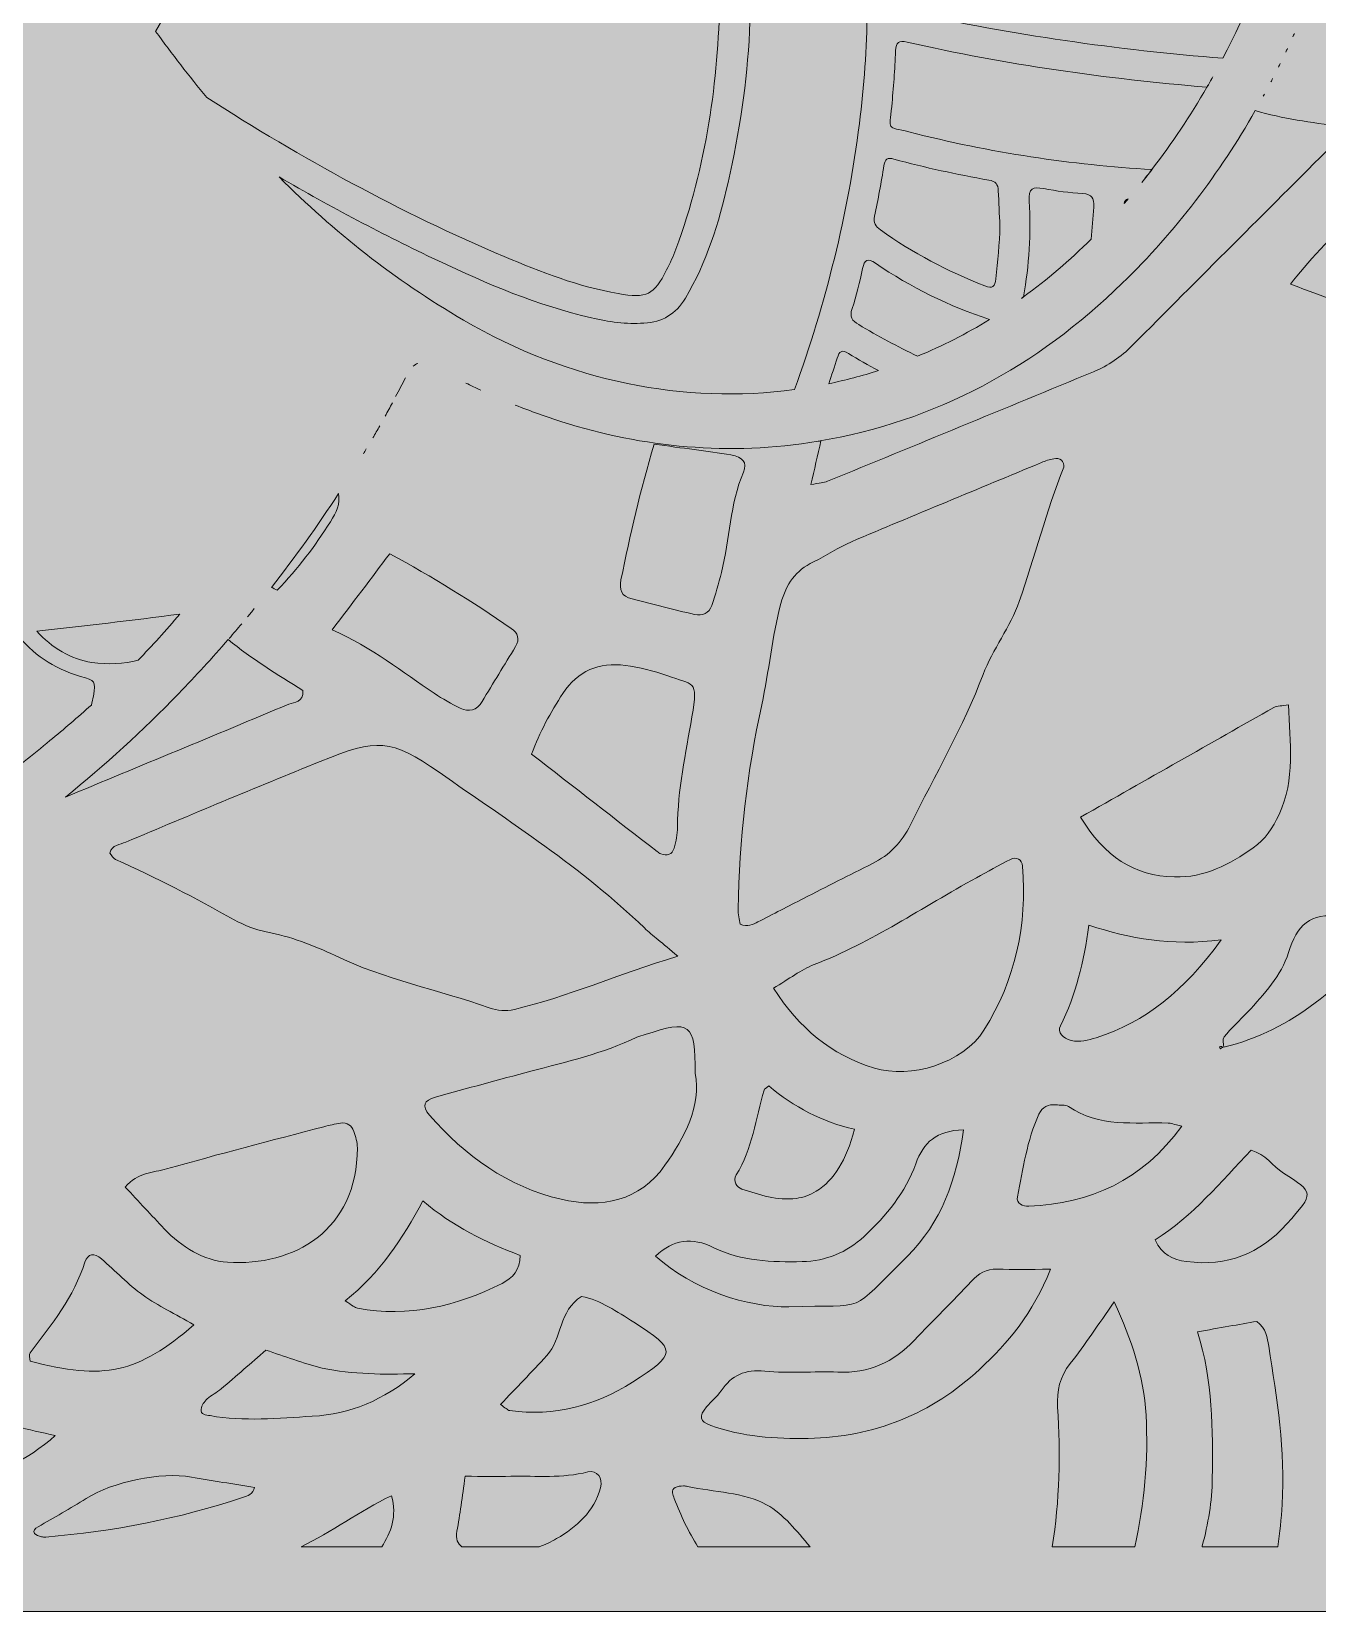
# Model space of a CAD drawing. Extents: x 31 to 2970, y -2969 to -30.
# Drawn here: x 1743 to 2240, y -2969 to -2358 of the extents above; entities that cross this region are included whole.
import ezdxf

# ---------------------------------------------------------------- set-up
doc = ezdxf.new("R2010")
doc.units = 0
doc.header["$MEASUREMENT"] = 0
doc.layers.add('Layer 1', color=7, linetype='Continuous')

# ---------------------------------------------------------------- blocks, each defined once
blk = doc.blocks.new('block 2')
at = {"layer": 'Layer 1', "lineweight": 0}
blk.add_lwpolyline([(1345.63, -2969.08), (1549.53, -2969.08), (1552.94, -2969.08), (1655.88, -2969.08), (1668.07, -2969.08), (1698.17, -2969.08), (1745.16, -2969.08), (1772.87, -2969.08), (1811.64, -2969.08), (1837.9, -2969.08), (1842.16, -2969.08), (1956.12, -2969.08), (1986.47, -2969.08), (2020.31, -2969.08), (2071.92, -2969.08), (2131.91, -2969.08), (2162.52, -2969.08), (2188.51, -2969.08), (2219.83, -2969.08), (2245.37, -2969.08)], dxfattribs=at)
for points, knots in [([(2081.8, -2350.23), (2078.38, -2349.46), (2077.34, -2348.16), (2077.34, -2344.73), (2077.34, -2332.5), (2076.88, -2320.27), (2075.15, -2308.15), (2074.49, -2303.42), (2076.61, -2303.96), (2079.69, -2304.35), (2099.88, -2307), (2120.15, -2309.12), (2140.57, -2309.19), (2150.69, -2309.23), (2160.8, -2309.08), (2170.73, -2306.96), (2182.96, -2304.42), (2187.03, -2300.12), (2188.46, -2287.73), (2190.26, -2271.92), (2189, -2256.15), (2187.69, -2240.39), (2187.34, -2236.23), (2188.42, -2235.46), (2192.26, -2235.62), (2203.34, -2236.04), (2214.42, -2236.27), (2225.5, -2236.31), (2228.69, -2236.31), (2230, -2237.04), (2230.38, -2240.46), (2231.92, -2253.77), (2232.57, -2267.12), (2232.53, -2280.5), (2232.53, -2285.23), (2232.38, -2289.96), (2232.19, -2294.69), (2232.19, -2294.69), (2232.23, -2294.69), (2232.23, -2294.69), (2230.46, -2300.81), (2228.57, -2306.92), (2226.54, -2313.04), (2220.15, -2332.23), (2212.5, -2350.69), (2203.27, -2368.23), (2162.42, -2364.89), (2121.84, -2359.31), (2081.8, -2350.23)], [0, 0, 0, 0, 1, 1, 1, 2, 2, 2, 3, 3, 3, 4, 4, 4, 5, 5, 5, 6, 6, 6, 7, 7, 7, 8, 8, 8, 9, 9, 9, 10, 10, 10, 11, 11, 11, 12, 12, 12, 13, 13, 13, 14, 14, 14, 15, 15, 15, 16, 16, 16, 16]), ([(1790.49, -2357.81), (1798.14, -2344.81), (1805.15, -2331.46), (1809.76, -2316.96), (1810.8, -2313.69), (1812.49, -2314.69), (1814.57, -2315.54), (1832.99, -2323), (1851.72, -2329.58), (1870.95, -2334.81), (1881.84, -2337.73), (1892.92, -2339.58), (1904.07, -2341.08), (1908.15, -2341.62), (1911.11, -2340.04), (1912.57, -2335.62), (1919.42, -2315.04), (1925.95, -2294.42), (1931.72, -2273.54), (1932.42, -2271.04), (1933.15, -2270.27), (1935.68, -2271.23), (1956.92, -2279.15), (1978.65, -2285.31), (2000.76, -2290.19), (2003.49, -2290.77), (2003.84, -2292.46), (2004.3, -2294.65), (2007.49, -2310.35), (2008.61, -2326.27), (2008.72, -2345.23), (2008.07, -2376.39), (2003.72, -2409.89), (1991.72, -2442.04), (1990.69, -2444.81), (1989.45, -2447.5), (1988.15, -2450.08), (1983.19, -2459.85), (1980.53, -2461.23), (1969.38, -2459.27), (1954.03, -2456.58), (1939.57, -2450.96), (1925.3, -2444.93), (1885.07, -2427.89), (1846.99, -2406.96), (1810.34, -2383.43), (1803.45, -2375.16), (1796.88, -2366.58), (1790.49, -2357.81)], [0, 0, 0, 0, 1, 1, 1, 2, 2, 2, 3, 3, 3, 4, 4, 4, 5, 5, 5, 6, 6, 6, 7, 7, 7, 8, 8, 8, 9, 9, 9, 10, 10, 10, 11, 11, 11, 12, 12, 12, 13, 13, 13, 14, 14, 14, 15, 15, 15, 16, 16, 16, 16]), ([(1909.61, -2469.54), (1882.86, -2453.96), (1859.34, -2435.21), (1838.24, -2414.13), (1858.24, -2425.74), (1878.65, -2436.58), (1899.61, -2446.5), (1918.76, -2455.54), (1938.26, -2463.85), (1959.03, -2468.66), (1965.72, -2470.23), (1972.49, -2471.12), (1979.38, -2470.7), (1986.45, -2470.31), (1991.72, -2467.2), (1995.38, -2461.08), (2003.72, -2447.19), (2008.3, -2431.89), (2011.88, -2416.31), (2020.8, -2377.5), (2023.49, -2338.31), (2016.88, -2298.85), (2016.11, -2294.12), (2017.46, -2293.77), (2021.53, -2294.54), (2033.84, -2296.96), (2046.19, -2299.19), (2058.57, -2301.23), (2061.69, -2301.73), (2062.84, -2302.96), (2063.26, -2306.12), (2066.92, -2335.27), (2066.3, -2364.39), (2062.69, -2393.46), (2058.26, -2428.73), (2049.72, -2463), (2037.61, -2496.39), (1995.03, -2502.12), (1950.53, -2493.39), (1909.61, -2469.54)], [0, 0, 0, 0, 1, 1, 1, 2, 2, 2, 3, 3, 3, 4, 4, 4, 5, 5, 5, 6, 6, 6, 7, 7, 7, 8, 8, 8, 9, 9, 9, 10, 10, 10, 11, 11, 11, 12, 12, 12, 13, 13, 13, 13]), ([(2230.94, -2358.61), (2230.75, -2359.05), (2230.54, -2359.49), (2230.34, -2359.93), (2230.54, -2359.49), (2230.75, -2359.05), (2230.94, -2358.61)], [0, 0, 0, 0, 1, 1, 1, 2, 2, 2, 2]), ([(2175.88, -2411.27), (2174.61, -2412.93), (2173.3, -2414.58), (2171.92, -2416.23), (2173.26, -2414.62), (2174.57, -2412.93), (2175.8, -2411.27), (2145.03, -2409.5), (2113.23, -2404.73), (2081.88, -2396.73), (2073.15, -2394.5), (2074.26, -2396.43), (2075.19, -2386.85), (2075.88, -2379.69), (2076.42, -2372.54), (2076.69, -2365.39), (2076.84, -2361.96), (2077.96, -2361.27), (2081.19, -2362), (2119.38, -2370.69), (2158.11, -2376.12), (2197.07, -2379.42), (2197.88, -2378.12), (2198.61, -2376.77), (2199.38, -2375.42), (2198.65, -2376.77), (2197.92, -2378.12), (2197.15, -2379.42), (2197.11, -2379.42), (2197.11, -2379.42), (2197.07, -2379.42), (2190.73, -2390.46), (2183.65, -2401.12), (2175.8, -2411.27), (2175.84, -2411.27), (2175.84, -2411.27), (2175.88, -2411.27)], [0, 0, 0, 0, 1, 1, 1, 2, 2, 2, 3, 3, 3, 4, 4, 4, 5, 5, 5, 6, 6, 6, 7, 7, 7, 8, 8, 8, 9, 9, 9, 10, 10, 10, 11, 11, 11, 12, 12, 12, 12]), ([(2228.27, -2364.43), (2228.05, -2364.91), (2227.82, -2365.39), (2227.59, -2365.87), (2227.82, -2365.39), (2228.05, -2364.91), (2228.27, -2364.43)], [0, 0, 0, 0, 1, 1, 1, 2, 2, 2, 2]), ([(2225.47, -2370.24), (2225.24, -2370.71), (2225.01, -2371.18), (2224.78, -2371.65), (2225.01, -2371.18), (2225.24, -2370.71), (2225.47, -2370.24)], [0, 0, 0, 0, 1, 1, 1, 2, 2, 2, 2]), ([(2222.53, -2376.08), (2222.32, -2376.5), (2222.1, -2376.92), (2221.88, -2377.34), (2222.1, -2376.92), (2222.32, -2376.5), (2222.53, -2376.08)], [0, 0, 0, 0, 1, 1, 1, 2, 2, 2, 2]), ([(2219.38, -2382.05), (2219.22, -2382.34), (2219.06, -2382.64), (2218.9, -2382.94), (2219.06, -2382.64), (2219.22, -2382.34), (2219.38, -2382.05)], [0, 0, 0, 0, 1, 1, 1, 2, 2, 2, 2]), ([(2050.41, -2531.88), (2048.97, -2532.47), (2047.3, -2532.52), (2043.91, -2533.16), (2045.25, -2527.43), (2046.61, -2521.79), (2047.79, -2516.21), (2047.44, -2516.27), (2047.11, -2516.33), (2046.76, -2516.39), (2012.18, -2522.12), (1979.21, -2518.82), (1947.56, -2508.82), (1941.53, -2506.92), (1935.55, -2504.77), (1929.62, -2502.39), (1935.55, -2504.77), (1941.53, -2506.92), (1947.56, -2508.82), (1979.21, -2518.82), (2012.18, -2522.12), (2046.76, -2516.39), (2092.49, -2508.77), (2131.34, -2487.39), (2164.38, -2455.27), (2185.18, -2435.03), (2202.05, -2412.6), (2215.82, -2388.47), (2226.4, -2391.56), (2237.51, -2393.15), (2248.68, -2394.5), (2250.04, -2397.95), (2247.69, -2399.81), (2245.79, -2401.71), (2219.95, -2427.59), (2194.02, -2453.4), (2168.24, -2479.36), (2163.84, -2483.79), (2158.91, -2487.15), (2153.23, -2489.5), (2118.97, -2503.66), (2084.7, -2517.79), (2050.41, -2531.88)], [0, 0, 0, 0, 1, 1, 1, 2, 2, 2, 3, 3, 3, 4, 4, 4, 5, 5, 5, 6, 6, 6, 7, 7, 7, 8, 8, 8, 9, 9, 9, 10, 10, 10, 11, 11, 11, 12, 12, 12, 13, 13, 13, 14, 14, 14, 14]), ([(2344.94, -2496.08), (2319.28, -2487.31), (2293.55, -2478.73), (2267.92, -2469.85), (2255.41, -2465.52), (2243.07, -2460.68), (2229.47, -2455.63), (2241.62, -2439.67), (2269.2, -2413.05), (2281.5, -2404.76), (2284.86, -2402.5), (2287.9, -2401.48), (2292.23, -2401.95), (2302.73, -2403.09), (2313.04, -2404.84), (2323.3, -2407.3), (2337.29, -2410.67), (2351.38, -2413.6), (2365.42, -2416.72), (2367.58, -2417.2), (2369.78, -2417.57), (2371.88, -2418.24), (2380.84, -2421.1), (2389.81, -2423.99), (2398.72, -2427.01), (2414.54, -2432.37), (2414.56, -2432.44), (2404.46, -2442.72), (2397.85, -2449.45), (2391.13, -2456.08), (2384.45, -2462.75), (2374.24, -2472.95), (2364, -2483.13), (2353.81, -2493.35), (2351.31, -2495.85), (2348.68, -2497.36), (2344.94, -2496.08)], [0, 0, 0, 0, 1, 1, 1, 2, 2, 2, 3, 3, 3, 4, 4, 4, 5, 5, 5, 6, 6, 6, 7, 7, 7, 8, 8, 8, 9, 9, 9, 10, 10, 10, 11, 11, 11, 12, 12, 12, 12]), ([(2111.15, -2456.31), (2096.88, -2450.58), (2083.34, -2443.58), (2070.84, -2434.62), (2068.92, -2433.23), (2068.03, -2431.89), (2068.57, -2429.35), (2069.96, -2422.85), (2071.11, -2416.27), (2072.19, -2409.69), (2072.57, -2407.12), (2073.57, -2406.54), (2076.07, -2407.23), (2088.15, -2410.58), (2100.38, -2413.16), (2112.73, -2415.35), (2115.38, -2415.81), (2116.34, -2417.04), (2116.42, -2419.46), (2116.61, -2424), (2116.84, -2428.54), (2117.03, -2433.12), (2116.96, -2439.96), (2116.15, -2446.77), (2115.49, -2453.54), (2115.19, -2456.5), (2114.23, -2457.54), (2111.15, -2456.31)], [0, 0, 0, 0, 1, 1, 1, 2, 2, 2, 3, 3, 3, 4, 4, 4, 5, 5, 5, 6, 6, 6, 7, 7, 7, 8, 8, 8, 9, 9, 9, 9]), ([(2128.34, -2423.54), (2127.99, -2418.46), (2129.8, -2417.89), (2134, -2418.66), (2138.96, -2419.58), (2144, -2420.27), (2149.03, -2420.58), (2152.69, -2420.81), (2153.57, -2422.27), (2153.34, -2425.81), (2153.07, -2429.93), (2152.73, -2434.04), (2152.34, -2438.16), (2144.03, -2446.46), (2135.3, -2453.93), (2126.19, -2460.5), (2126.19, -2460.5), (2126.19, -2460.54), (2126.19, -2460.54), (2125.92, -2460.73), (2125.65, -2460.96), (2125.34, -2461.12), (2125.61, -2460.93), (2125.88, -2460.73), (2126.19, -2460.5), (2128.26, -2448.27), (2129.23, -2435.96), (2128.34, -2423.54)], [0, 0, 0, 0, 1, 1, 1, 2, 2, 2, 3, 3, 3, 4, 4, 4, 5, 5, 5, 6, 6, 6, 7, 7, 7, 8, 8, 8, 9, 9, 9, 9]), ([(2166.61, -2422.66), (2166.11, -2423.23), (2165.61, -2423.89), (2165.07, -2424.46), (2165.3, -2423.46), (2165.8, -2422.85), (2166.61, -2422.66)], [0, 0, 0, 0, 1, 1, 1, 2, 2, 2, 2]), ([(2062.42, -2471.27), (2059.8, -2469.73), (2058.8, -2468.31), (2059.88, -2465.08), (2061.61, -2460.04), (2062.8, -2454.77), (2063.96, -2449.5), (2064.73, -2446.08), (2065.69, -2445.31), (2068.96, -2447.54), (2082.61, -2456.89), (2097.38, -2464.04), (2113.07, -2469.31), (2104.03, -2474.81), (2094.73, -2479.58), (2085.19, -2483.5), (2077.46, -2479.77), (2069.88, -2475.66), (2062.42, -2471.27)], [0, 0, 0, 0, 1, 1, 1, 2, 2, 2, 3, 3, 3, 4, 4, 4, 5, 5, 5, 6, 6, 6, 6]), ([(2054.11, -2484.2), (2054.96, -2481.62), (2055.8, -2480.81), (2058.46, -2482.43), (2062.26, -2484.77), (2066.15, -2486.96), (2070.07, -2489.04), (2063.73, -2491.08), (2057.3, -2492.77), (2050.84, -2494.12), (2051.96, -2490.85), (2053.07, -2487.54), (2054.11, -2484.2)], [0, 0, 0, 0, 1, 1, 1, 2, 2, 2, 3, 3, 3, 4, 4, 4, 4]), ([(1890.09, -2487.38), (1890.64, -2486.87), (1891.23, -2486.5), (1891.89, -2486.29), (1891.23, -2486.5), (1890.64, -2486.87), (1890.09, -2487.38)], [0, 0, 0, 0, 1, 1, 1, 2, 2, 2, 2]), ([(1883.33, -2499.13), (1884.61, -2496.7), (1885.88, -2494.27), (1887.13, -2491.81), (1885.88, -2494.27), (1884.61, -2496.7), (1883.33, -2499.13)], [0, 0, 0, 0, 1, 1, 1, 2, 2, 2, 2]), ([(1910.46, -2493.87), (1912.42, -2494.83), (1914.38, -2495.77), (1916.34, -2496.67), (1914.38, -2495.77), (1912.42, -2494.83), (1910.46, -2493.87)], [0, 0, 0, 0, 1, 1, 1, 2, 2, 2, 2]), ([(1879.27, -2506.65), (1880.21, -2504.94), (1881.15, -2503.22), (1882.07, -2501.5), (1881.15, -2503.22), (1880.22, -2504.94), (1879.27, -2506.65)], [0, 0, 0, 0, 1, 1, 1, 2, 2, 2, 2]), ([(1874.51, -2515.08), (1875.41, -2513.53), (1876.29, -2511.98), (1877.17, -2510.43), (1876.29, -2511.98), (1875.41, -2513.54), (1874.51, -2515.08)], [0, 0, 0, 0, 1, 1, 1, 2, 2, 2, 2]), ([(1974.75, -2577.38), (1970.65, -2576.37), (1969.69, -2573.84), (1970.49, -2569.97), (1974.07, -2552.64), (1977.89, -2535.39), (1983.33, -2517.53), (1994.34, -2519.05), (2003.69, -2520.21), (2012.98, -2521.69), (2017.7, -2522.44), (2019.41, -2524.64), (2017.86, -2528.3), (2012.57, -2540.75), (2012.56, -2554.3), (2009.33, -2567.16), (2008.25, -2571.45), (2007.05, -2575.73), (2005.62, -2579.91), (2004.58, -2582.97), (2001.9, -2584.08), (1998.97, -2583.41), (1990.86, -2581.54), (1982.83, -2579.35), (1974.75, -2577.38)], [0, 0, 0, 0, 1, 1, 1, 2, 2, 2, 3, 3, 3, 4, 4, 4, 5, 5, 5, 6, 6, 6, 7, 7, 7, 8, 8, 8, 8]), ([(1870.88, -2521.24), (1871.25, -2520.62), (1871.63, -2520), (1871.99, -2519.38), (1871.62, -2520), (1871.25, -2520.62), (1870.88, -2521.24)], [0, 0, 0, 0, 1, 1, 1, 2, 2, 2, 2]), ([(2023.45, -2702.36), (2021.49, -2703.38), (2019.52, -2704.43), (2016.52, -2703.19), (2016.29, -2701.49), (2015.72, -2699.41), (2015.76, -2697.34), (2016.29, -2670.7), (2019.22, -2644.34), (2024.93, -2618.31), (2027.77, -2605.34), (2028.89, -2592.09), (2032.35, -2579.19), (2034.4, -2571.55), (2037.99, -2566.38), (2044.97, -2563.06), (2049.95, -2560.69), (2054.53, -2557.43), (2059.59, -2555.29), (2084.04, -2544.93), (2108.59, -2534.81), (2133.11, -2524.63), (2134.64, -2524), (2136.23, -2523.44), (2137.85, -2523.15), (2138.82, -2522.98), (2140.16, -2523.08), (2140.84, -2523.64), (2141.5, -2524.19), (2142.05, -2525.71), (2141.76, -2526.44), (2134.99, -2543.44), (2130.5, -2561.18), (2124.53, -2578.41), (2121.12, -2588.25), (2114.21, -2596.84), (2110.55, -2606.62), (2102.94, -2626.93), (2091.94, -2645.48), (2082.44, -2664.8), (2079.06, -2671.67), (2074.38, -2676.44), (2067.74, -2679.75), (2058.83, -2684.19), (2049.97, -2688.72), (2041.1, -2693.25), (2035.2, -2696.26), (2029.33, -2699.33), (2023.45, -2702.36)], [0, 0, 0, 0, 1, 1, 1, 2, 2, 2, 3, 3, 3, 4, 4, 4, 5, 5, 5, 6, 6, 6, 7, 7, 7, 8, 8, 8, 9, 9, 9, 10, 10, 10, 11, 11, 11, 12, 12, 12, 13, 13, 13, 14, 14, 14, 15, 15, 15, 16, 16, 16, 16]), ([(1858.11, -2547.56), (1852.15, -2556.87), (1845.66, -2565.69), (1837.5, -2574.01), (1836.75, -2573.64), (1836.03, -2573.25), (1835.33, -2572.86), (1835.3, -2572.89), (1835.27, -2572.93), (1835.25, -2572.96), (1844.47, -2561.24), (1853.15, -2549.13), (1861.28, -2536.64), (1861.27, -2536.64), (1861.27, -2536.65), (1861.27, -2536.65), (1861.92, -2540.42), (1860.44, -2543.92), (1858.11, -2547.56)], [0, 0, 0, 0, 1, 1, 1, 2, 2, 2, 3, 3, 3, 4, 4, 4, 5, 5, 5, 6, 6, 6, 6]), ([(1881.07, -2559.88), (1897.56, -2568.87), (1913.07, -2578.39), (1928.04, -2588.79), (1930.65, -2590.6), (1931.46, -2592.94), (1929.7, -2595.82), (1925.39, -2602.9), (1921.03, -2609.95), (1916.79, -2617.07), (1914.7, -2620.59), (1911.71, -2621.22), (1908.35, -2619.64), (1904.86, -2618), (1901.52, -2616.01), (1898.28, -2613.9), (1885.83, -2605.78), (1874.43, -2596.04), (1858.75, -2589.38), (1866.87, -2578.66), (1873.84, -2569.44), (1881.07, -2559.88)], [0, 0, 0, 0, 1, 1, 1, 2, 2, 2, 3, 3, 3, 4, 4, 4, 5, 5, 5, 6, 6, 6, 7, 7, 7, 7]), ([(1799.84, -2583.24), (1794.49, -2589.62), (1789.14, -2595.5), (1783.72, -2601.08), (1778.22, -2602.54), (1772.22, -2602.89), (1765.8, -2601.97), (1757.88, -2600.81), (1750.26, -2596.16), (1744.49, -2589.85), (1762.91, -2587.81), (1781.38, -2585.7), (1799.84, -2583.24)], [0, 0, 0, 0, 1, 1, 1, 2, 2, 2, 3, 3, 3, 4, 4, 4, 4]), ([(1828.67, -2581.14), (1827.8, -2582.2), (1826.94, -2583.26), (1826.06, -2584.31), (1826.94, -2583.26), (1827.8, -2582.2), (1828.67, -2581.14)], [0, 0, 0, 0, 1, 1, 1, 2, 2, 2, 2]), ([(1643.26, -2659.2), (1642.76, -2655.7), (1643.37, -2654.01), (1647.33, -2653.01), (1664.6, -2648.66), (1675.64, -2637.62), (1680.72, -2620.5), (1681.11, -2619.16), (1680.87, -2617.54), (1682.18, -2616.24), (1683.8, -2618.12), (1683.57, -2620.5), (1684.26, -2622.54), (1689.84, -2638.39), (1700.49, -2648.89), (1716.95, -2652.97), (1718.57, -2653.39), (1719.68, -2653.93), (1720.34, -2654.77), (1723.37, -2652.58), (1726.41, -2650.35), (1729.45, -2648.08), (1723.53, -2648.35), (1717.37, -2647.24), (1711.49, -2644.51), (1698.07, -2638.24), (1690.45, -2627.39), (1688.76, -2612.54), (1688.41, -2609.77), (1689.18, -2608.35), (1692.3, -2607.7), (1701.14, -2605.85), (1708.76, -2601.47), (1715.07, -2594.89), (1715.76, -2594.16), (1716.41, -2593.43), (1717.03, -2592.7), (1713.72, -2593), (1710.45, -2593.27), (1707.14, -2593.58), (1717.03, -2592.7), (1726.87, -2591.7), (1736.76, -2590.66), (1742.61, -2598.66), (1750.84, -2604.24), (1761.49, -2607.35), (1767.14, -2609), (1767.38, -2609.08), (1766.41, -2614.97), (1766.22, -2616.16), (1765.95, -2617.27), (1765.64, -2618.43), (1760.38, -2623.2), (1755.03, -2627.74), (1749.64, -2632.2), (1743.03, -2637.7), (1736.26, -2642.93), (1729.45, -2648.08), (1726.45, -2650.35), (1723.41, -2652.62), (1720.37, -2654.81), (1720.37, -2654.81), (1720.34, -2654.77), (1720.34, -2654.77), (1702.53, -2667.58), (1684.18, -2679.27), (1665.26, -2689.81), (1653.72, -2684.24), (1645.33, -2672.77), (1643.26, -2659.2)], [0, 0, 0, 0, 1, 1, 1, 2, 2, 2, 3, 3, 3, 4, 4, 4, 5, 5, 5, 6, 6, 6, 7, 7, 7, 8, 8, 8, 9, 9, 9, 10, 10, 10, 11, 11, 11, 12, 12, 12, 13, 13, 13, 14, 14, 14, 15, 15, 15, 16, 16, 16, 17, 17, 17, 18, 18, 18, 19, 19, 19, 20, 20, 20, 21, 21, 21, 22, 22, 22, 23, 23, 23, 23]), ([(1823.82, -2586.98), (1822.21, -2588.9), (1820.58, -2590.8), (1818.93, -2592.7), (1820.58, -2590.8), (1822.21, -2588.9), (1823.82, -2586.98)], [0, 0, 0, 0, 1, 1, 1, 2, 2, 2, 2]), ([(1799.41, -2614), (1806.01, -2607.17), (1812.41, -2600.2), (1818.6, -2593.09), (1827.57, -2600.58), (1837.6, -2606.66), (1847.47, -2612.81), (1847.83, -2617.5), (1844.07, -2617.21), (1842.03, -2618.07), (1813.25, -2630.15), (1784.43, -2642.1), (1755.59, -2654.05), (1755.59, -2654.05), (1755.59, -2654.05), (1755.59, -2654.05), (1770.89, -2641.67), (1785.53, -2628.38), (1799.41, -2614)], [0, 0, 0, 0, 1, 1, 1, 2, 2, 2, 3, 3, 3, 4, 4, 4, 5, 5, 5, 6, 6, 6, 6]), ([(1992.35, -2665.66), (1992.34, -2668.37), (1991.79, -2671.16), (1991.05, -2673.78), (1990.34, -2676.28), (1988.29, -2676.89), (1985.88, -2676.04), (1985.38, -2675.86), (1984.92, -2675.49), (1984.49, -2675.15), (1968.41, -2662.67), (1952.33, -2650.19), (1935.89, -2637.42), (1939.04, -2628.95), (1943.23, -2621.27), (1948.04, -2613.93), (1953.74, -2605.22), (1962.04, -2601.69), (1972.19, -2603.13), (1977.61, -2603.9), (1983.08, -2605.12), (1988.21, -2607.01), (1998.6, -2610.84), (2000.46, -2608.15), (1997.93, -2623.03), (1995.54, -2637.13), (1992.39, -2651.21), (1992.35, -2665.66)], [0, 0, 0, 0, 1, 1, 1, 2, 2, 2, 3, 3, 3, 4, 4, 4, 5, 5, 5, 6, 6, 6, 7, 7, 7, 8, 8, 8, 9, 9, 9, 9]), ([(2184.55, -2684.96), (2168.88, -2684.52), (2157.46, -2677.08), (2148.26, -2661.81), (2174.01, -2647.18), (2198.49, -2633.23), (2223.02, -2619.39), (2224.32, -2618.66), (2226.11, -2618.82), (2228.72, -2618.39), (2229.11, -2633.04), (2231.42, -2647.06), (2225, -2660.8), (2222.55, -2666.04), (2219.71, -2670.35), (2215.04, -2673.63), (2205.85, -2680.08), (2196.21, -2685.29), (2184.55, -2684.96)], [0, 0, 0, 0, 1, 1, 1, 2, 2, 2, 3, 3, 3, 4, 4, 4, 5, 5, 5, 6, 6, 6, 6]), ([(1778.97, -2671.48), (1803.97, -2660.95), (1828.99, -2650.44), (1854.14, -2640.28), (1876.3, -2631.33), (1881.39, -2631.34), (1900.15, -2644.47), (1927.36, -2663.52), (1955.46, -2681.46), (1979.56, -2704.66), (1982.72, -2707.7), (1986.27, -2710.34), (1992.51, -2715.58), (1968.92, -2722.8), (1949.71, -2731.3), (1929.26, -2736.21), (1925.91, -2737.01), (1922.78, -2736.67), (1919.51, -2735.53), (1899.71, -2728.63), (1878.98, -2724.56), (1859.89, -2715.37), (1851.47, -2711.31), (1842.61, -2707.98), (1833.25, -2706.19), (1828.98, -2705.37), (1824.71, -2703.63), (1820.89, -2701.5), (1805.9, -2693.14), (1790.72, -2685.18), (1775.03, -2678.2), (1774.13, -2677.8), (1773.58, -2676.6), (1772.8, -2675.69), (1773.58, -2672.5), (1776.76, -2672.41), (1778.97, -2671.48)], [0, 0, 0, 0, 1, 1, 1, 2, 2, 2, 3, 3, 3, 4, 4, 4, 5, 5, 5, 6, 6, 6, 7, 7, 7, 8, 8, 8, 9, 9, 9, 10, 10, 10, 11, 11, 11, 12, 12, 12, 12]), ([(2068.5, -2758.89), (2051.5, -2753.67), (2039.65, -2743.55), (2029.42, -2728.02), (2035.65, -2724.34), (2040.12, -2720.82), (2045.18, -2718.86), (2067.51, -2710.23), (2087.13, -2696.63), (2107.95, -2685.25), (2112.31, -2682.86), (2116.61, -2680.36), (2121.08, -2678.19), (2123.48, -2677.03), (2125.57, -2678.16), (2125.78, -2680.8), (2127.6, -2703.5), (2123.13, -2724.72), (2110.89, -2744.17), (2102.72, -2757.15), (2082.36, -2763.14), (2068.5, -2758.89)], [0, 0, 0, 0, 1, 1, 1, 2, 2, 2, 3, 3, 3, 4, 4, 4, 5, 5, 5, 6, 6, 6, 7, 7, 7, 7]), ([(2203.74, -2746.86), (2206.52, -2743.46), (2209.82, -2740.47), (2212.83, -2737.24), (2219.26, -2730.34), (2225.86, -2723.11), (2228.66, -2714.2), (2231.97, -2703.68), (2236.99, -2698.57), (2248.57, -2700.27), (2254.97, -2701.2), (2261.65, -2699.86), (2267.57, -2698.09), (2270.9, -2701.74), (2268.21, -2703.73), (2266.69, -2705.68), (2250.11, -2726.93), (2230.54, -2744.04), (2203.62, -2750.85), (2203.55, -2749.47), (2203.06, -2747.69), (2203.74, -2746.86)], [0, 0, 0, 0, 1, 1, 1, 2, 2, 2, 3, 3, 3, 4, 4, 4, 5, 5, 5, 6, 6, 6, 7, 7, 7, 7]), ([(2154.31, -2747.12), (2151.16, -2748.12), (2148.05, -2749.05), (2144.57, -2748.16), (2141.3, -2747.32), (2139.19, -2745.16), (2140.49, -2742.54), (2146.42, -2730.58), (2149.46, -2717.78), (2151.5, -2703.62), (2167.44, -2708.85), (2182.97, -2711.67), (2202.58, -2709.33), (2188.16, -2729.18), (2173.44, -2741.05), (2154.31, -2747.12)], [0, 0, 0, 0, 1, 1, 1, 2, 2, 2, 3, 3, 3, 4, 4, 4, 5, 5, 5, 5]), ([(1896.38, -2777.06), (1893.38, -2773.63), (1894.18, -2771.36), (1898.69, -2770.12), (1910.97, -2766.72), (1923.28, -2763.41), (1935.59, -2760.11), (1949.49, -2756.39), (1963.58, -2753.29), (1976.65, -2746.95), (1977.64, -2746.47), (1978.77, -2746.31), (1979.82, -2745.95), (1997.28, -2740.09), (1999.15, -2741.37), (1999.24, -2760.9), (2001.7, -2773.69), (1994.98, -2785.67), (1987.47, -2796.51), (1977.9, -2810.32), (1962.86, -2813.28), (1947.34, -2809.65), (1926.78, -2804.82), (1910.18, -2792.88), (1896.38, -2777.06)], [0, 0, 0, 0, 1, 1, 1, 2, 2, 2, 3, 3, 3, 4, 4, 4, 5, 5, 5, 6, 6, 6, 7, 7, 7, 8, 8, 8, 8]), ([(2203.33, -2750.92), (2202.65, -2751.03), (2202.42, -2751.26), (2202.37, -2751.47), (2202.31, -2751.35), (2202.22, -2751.21), (2202.08, -2751.01), (2201.76, -2750.54), (2202.57, -2750.24), (2203.33, -2750.92)], [0, 0, 0, 0, 1, 1, 1, 2, 2, 2, 3, 3, 3, 3]), ([(2015.04, -2800.23), (2021.27, -2790.12), (2022.74, -2778.49), (2025.81, -2767.37), (2025.93, -2766.94), (2026.62, -2766.66), (2027.63, -2765.8), (2037.33, -2773.78), (2048.37, -2779.83), (2060.79, -2782.58), (2057.52, -2794.7), (2052.96, -2802.18), (2046, -2806.55), (2043.74, -2807.97), (2040.97, -2808.95), (2038.32, -2809.3), (2030.98, -2810.25), (2024.04, -2807.88), (2017.21, -2805.69), (2015.4, -2805.11), (2013.54, -2802.66), (2015.04, -2800.23)], [0, 0, 0, 0, 1, 1, 1, 2, 2, 2, 3, 3, 3, 4, 4, 4, 5, 5, 5, 6, 6, 6, 7, 7, 7, 7]), ([(2123.79, -2808.68), (2126.04, -2797.91), (2127.46, -2786.9), (2132.14, -2776.75), (2133.52, -2773.76), (2135.69, -2772.8), (2138.72, -2773.12), (2140.37, -2773.29), (2142.39, -2772.95), (2143.6, -2773.78), (2155.48, -2781.97), (2168.99, -2779.78), (2182.11, -2780.15), (2183.19, -2780.19), (2184.25, -2780.62), (2187.43, -2781.35), (2171.92, -2802.64), (2151.97, -2811.19), (2128.24, -2812.35), (2125.94, -2812.46), (2123.26, -2811.22), (2123.79, -2808.68)], [0, 0, 0, 0, 1, 1, 1, 2, 2, 2, 3, 3, 3, 4, 4, 4, 5, 5, 5, 6, 6, 6, 7, 7, 7, 7]), ([(1793.82, -2821.04), (1788.89, -2815.86), (1784.03, -2810.61), (1778.76, -2804.98), (1783.52, -2799.14), (1789.61, -2799.39), (1794.75, -2797.92), (1814.92, -2792.12), (1835.28, -2786.94), (1855.58, -2781.56), (1857.7, -2780.99), (1859.87, -2780.54), (1862.04, -2780.2), (1864.57, -2779.8), (1866.34, -2781.09), (1867.13, -2783.36), (1867.85, -2785.42), (1868.54, -2787.64), (1868.53, -2789.79), (1868.48, -2821.76), (1843.95, -2835.67), (1818.27, -2834.01), (1809.14, -2833.43), (1800.53, -2828.09), (1793.82, -2821.04)], [0, 0, 0, 0, 1, 1, 1, 2, 2, 2, 3, 3, 3, 4, 4, 4, 5, 5, 5, 6, 6, 6, 7, 7, 7, 8, 8, 8, 8]), ([(2006.44, -2828.37), (2017.12, -2833.61), (2028.8, -2834.02), (2040.52, -2833.76), (2049.82, -2833.55), (2057.68, -2830.25), (2064.48, -2824.03), (2073.17, -2816.07), (2080.49, -2806.96), (2084.5, -2795.89), (2087.51, -2787.58), (2092.46, -2783.1), (2102.97, -2782.73), (2100.3, -2802.28), (2094.32, -2818.69), (2081.27, -2831.61), (2058.08, -2854.59), (2066.71, -2850.24), (2035.46, -2851.2), (2019.82, -2851.67), (1997.89, -2844.54), (1983.9, -2831.61), (1990.71, -2825.14), (1997.85, -2824.16), (2006.44, -2828.37)], [0, 0, 0, 0, 1, 1, 1, 2, 2, 2, 3, 3, 3, 4, 4, 4, 5, 5, 5, 6, 6, 6, 7, 7, 7, 8, 8, 8, 8]), ([(2227.97, -2819.2), (2217.68, -2830.68), (2204.85, -2835.85), (2189.27, -2833.72), (2183.98, -2832.99), (2179.7, -2831.22), (2177.14, -2825.3), (2191.72, -2816.22), (2202.47, -2802.76), (2214.25, -2790.69), (2219.84, -2792.13), (2222.56, -2796.77), (2226.68, -2799.48), (2238.44, -2807.24), (2238.99, -2806.92), (2227.97, -2819.2)], [0, 0, 0, 0, 1, 1, 1, 2, 2, 2, 3, 3, 3, 4, 4, 4, 5, 5, 5, 5]), ([(1893.86, -2810.27), (1905.47, -2820.13), (1918.26, -2826.39), (1931.5, -2831.33), (1931.6, -2836.97), (1928.46, -2840.18), (1924.49, -2842.18), (1906.86, -2851.05), (1888.38, -2855.49), (1868.56, -2851.77), (1867.56, -2851.58), (1866.7, -2850.69), (1863.8, -2848.94), (1877.39, -2838.15), (1886.04, -2824.85), (1893.86, -2810.27)], [0, 0, 0, 0, 1, 1, 1, 2, 2, 2, 3, 3, 3, 4, 4, 4, 5, 5, 5, 5]), ([(1741.98, -2869.04), (1750.3, -2858.1), (1758.9, -2847.39), (1763.17, -2833.96), (1764.24, -2830.58), (1766.8, -2830.3), (1769.54, -2832.7), (1774.92, -2837.4), (1779.9, -2842.63), (1785.67, -2846.78), (1791.42, -2850.9), (1797.94, -2853.96), (1805.29, -2858.16), (1783.79, -2876.99), (1770.22, -2879.82), (1741.91, -2872.22), (1741.91, -2871.14), (1741.46, -2869.72), (1741.98, -2869.04)], [0, 0, 0, 0, 1, 1, 1, 2, 2, 2, 3, 3, 3, 4, 4, 4, 5, 5, 5, 6, 6, 6, 6]), ([(2109.24, -2875.38), (2090.74, -2892.71), (2068.11, -2901.69), (2042.92, -2902.15), (2030.35, -2902.38), (2017.4, -2901.51), (2005.18, -2897.16), (2000.96, -2895.65), (2000.48, -2893.57), (2003.62, -2889.92), (2005.43, -2887.82), (2007.63, -2886.01), (2009.2, -2883.76), (2013.37, -2877.76), (2018.43, -2875.3), (2026.13, -2876.13), (2035.46, -2877.13), (2044.98, -2876.09), (2054.39, -2876.5), (2066.33, -2877.01), (2075.94, -2872.73), (2084.01, -2864.11), (2091.21, -2856.43), (2098.82, -2849.14), (2105.98, -2841.42), (2108.81, -2838.38), (2111.67, -2836.5), (2115.97, -2836.67), (2122.04, -2836.91), (2128.12, -2836.73), (2136.6, -2836.73), (2129.81, -2853.9), (2120.06, -2865.24), (2109.24, -2875.38)], [0, 0, 0, 0, 1, 1, 1, 2, 2, 2, 3, 3, 3, 4, 4, 4, 5, 5, 5, 6, 6, 6, 7, 7, 7, 8, 8, 8, 9, 9, 9, 10, 10, 10, 11, 11, 11, 11]), ([(1974.92, -2880.38), (1960.43, -2889.52), (1944.67, -2893.72), (1927.48, -2891.39), (1926.53, -2891.26), (1925.71, -2890.24), (1923.91, -2889.01), (1929.93, -2882.66), (1935.96, -2876.49), (1941.78, -2870.12), (1947.76, -2863.57), (1946.36, -2852.72), (1955.24, -2847.24), (1962.62, -2848.63), (1968.92, -2853.15), (1975.44, -2857.23), (1992.15, -2867.68), (1992.19, -2869.48), (1974.92, -2880.38)], [0, 0, 0, 0, 1, 1, 1, 2, 2, 2, 3, 3, 3, 4, 4, 4, 5, 5, 5, 6, 6, 6, 6]), ([(2169.23, -2944.08), (2169.23, -2944.08), (2137.3, -2944.08), (2137.3, -2944.08), (2140.19, -2926.23), (2140.43, -2908.2), (2139.37, -2890.07), (2138.99, -2883.56), (2140.16, -2878.33), (2144.27, -2873.17), (2150.06, -2865.9), (2155.11, -2858.03), (2161.23, -2849.36), (2168.04, -2864.15), (2172.67, -2877.92), (2173.55, -2893.16), (2174.57, -2910.53), (2172.85, -2927.42), (2169.23, -2944.08)], [0, 0, 0, 0, 1, 1, 1, 2, 2, 2, 3, 3, 3, 4, 4, 4, 5, 5, 5, 6, 6, 6, 6]), ([(2226.21, -2927.7), (2225.88, -2933.2), (2225.27, -2938.65), (2224.48, -2944.08), (2224.48, -2944.08), (2195.23, -2944.08), (2195.23, -2944.08), (2195.25, -2943.99), (2195.27, -2943.9), (2195.3, -2943.8), (2197.59, -2935.18), (2199.1, -2926.56), (2199.19, -2917.58), (2199.37, -2898.76), (2199.58, -2879.99), (2193.43, -2860.93), (2202.04, -2859.41), (2209.54, -2858.08), (2216.38, -2856.87), (2220.09, -2859.77), (2220.49, -2863.23), (2221, -2866.43), (2224.22, -2886.73), (2227.47, -2907.08), (2226.21, -2927.7)], [0, 0, 0, 0, 1, 1, 1, 2, 2, 2, 3, 3, 3, 4, 4, 4, 5, 5, 5, 6, 6, 6, 7, 7, 7, 8, 8, 8, 8]), ([(1851.1, -2893.6), (1837.91, -2894.31), (1824.71, -2895.68), (1811.55, -2893.35), (1810.06, -2893.09), (1807.78, -2893.09), (1808.11, -2890.79), (1808.31, -2889.39), (1809.36, -2887.9), (1810.45, -2886.89), (1812.04, -2885.4), (1814.13, -2884.45), (1815.8, -2883.03), (1821.63, -2878.08), (1827.37, -2873.03), (1833.14, -2868.02), (1840.4, -2870.37), (1847.55, -2873.15), (1854.94, -2874.92), (1860.77, -2876.32), (1866.88, -2876.74), (1872.9, -2877.09), (1878.85, -2877.44), (1884.83, -2877.17), (1890.8, -2877.17), (1878.68, -2887.38), (1865.7, -2892.82), (1851.1, -2893.6)], [0, 0, 0, 0, 1, 1, 1, 2, 2, 2, 3, 3, 3, 4, 4, 4, 5, 5, 5, 6, 6, 6, 7, 7, 7, 8, 8, 8, 9, 9, 9, 9]), ([(1670.98, -2923.14), (1670.9, -2919.38), (1674.38, -2919.49), (1676.43, -2918.64), (1690.32, -2912.88), (1703.3, -2905.84), (1713.32, -2894.25), (1716.16, -2890.96), (1719.05, -2890.1), (1723.38, -2892.35), (1731.73, -2896.68), (1740.96, -2898.65), (1751.69, -2901.07), (1730.27, -2919.93), (1695.5, -2929.14), (1670.98, -2923.14)], [0, 0, 0, 0, 1, 1, 1, 2, 2, 2, 3, 3, 3, 4, 4, 4, 5, 5, 5, 5]), ([(1824.14, -2925.02), (1799.4, -2933.26), (1773.98, -2938.17), (1748, -2940.31), (1747.46, -2940.36), (1746.86, -2940.36), (1746.36, -2940.18), (1745.42, -2939.86), (1744.15, -2939.64), (1743.71, -2938.94), (1742.99, -2937.79), (1743.83, -2937.01), (1745.02, -2936.34), (1751.27, -2932.78), (1757.54, -2929.25), (1763.62, -2925.41), (1773.95, -2918.89), (1792.49, -2915.05), (1804.31, -2917.13), (1812.45, -2918.56), (1820.63, -2919.78), (1828.79, -2921.1), (1828.32, -2923.67), (1826.02, -2924.4), (1824.14, -2925.02)], [0, 0, 0, 0, 1, 1, 1, 2, 2, 2, 3, 3, 3, 4, 4, 4, 5, 5, 5, 6, 6, 6, 7, 7, 7, 8, 8, 8, 8]), ([(1962.57, -2921.27), (1960.03, -2930.5), (1953.28, -2936.54), (1945.6, -2940.92), (1943.4, -2942.17), (1941.15, -2943.22), (1938.86, -2944.08), (1938.86, -2944.08), (1908.98, -2944.08), (1908.98, -2944.08), (1907.26, -2942.9), (1906.44, -2941.04), (1907.03, -2938.06), (1908.29, -2931.56), (1909.02, -2924.96), (1910.2, -2916.82), (1916.84, -2916.82), (1922.33, -2916.9), (1927.82, -2916.81), (1937.79, -2916.63), (1947.8, -2917.6), (1957.68, -2915.14), (1961.27, -2914.25), (1963.61, -2917.47), (1962.57, -2921.27)], [0, 0, 0, 0, 1, 1, 1, 2, 2, 2, 3, 3, 3, 4, 4, 4, 5, 5, 5, 6, 6, 6, 7, 7, 7, 8, 8, 8, 8]), ([(2000.22, -2944.08), (1996.64, -2938.25), (1993.55, -2932.05), (1991.12, -2925.39), (1990.59, -2923.96), (1989.64, -2922.27), (1991.49, -2921.14), (1992.35, -2920.62), (1993.55, -2920.61), (1994.61, -2920.49), (1995.14, -2920.43), (1995.7, -2920.66), (1996.24, -2920.77), (2006.54, -2922.92), (2018, -2922.95), (2026.81, -2927.81), (2033.42, -2931.45), (2038.38, -2937.99), (2043.67, -2944.08), (2043.67, -2944.08), (2000.22, -2944.08), (2000.22, -2944.08)], [0, 0, 0, 0, 1, 1, 1, 2, 2, 2, 3, 3, 3, 4, 4, 4, 5, 5, 5, 6, 6, 6, 7, 7, 7, 7]), ([(1877.93, -2944.08), (1877.93, -2944.08), (1846.76, -2944.08), (1846.76, -2944.08), (1858.6, -2938.35), (1869.33, -2930.24), (1881.71, -2924.33), (1883.99, -2932.37), (1881.47, -2938.59), (1877.93, -2944.08)], [0, 0, 0, 0, 1, 1, 1, 2, 2, 2, 3, 3, 3, 3])]:
    blk.add_open_spline(points, degree=3, knots=knots, dxfattribs=at)

msp = doc.modelspace()

# ---------------------------------------------------------------- hatches: boundary and pattern name
at = {"layer": 'Layer 1', "true_color": 0xf8ec23}
h = msp.add_hatch(color=2, dxfattribs=at)
h.dxf.hatch_style = 2
h.paths.add_polyline_path([(2944.18, -30.37), (2908.97, -30.37), (2876.43, -30.37), (2852.69, -30.37), (2826.67, -30.37), (2789.09, -30.37), (2741.76, -30.37), (2619.81, -30.37), (2571.38, -30.37), (2533.69, -30.37), (2448.77, -30.37), (2417.53, -30.37), (2347.21, -30.37), (2307.57, -30.37), (2246.73, -30.37), (2221.16, -30.37), (2190.08, -30.37), (2164.16, -30.37), (2133.56, -30.37), (2063.65, -30.37), (2014.14, -30.37), (1982.09, -30.37), (1958.8, -30.37), (1857.85, -30.37), (1838.29, -30.37), (1812.45, -30.37), (1776.54, -30.37), (1705.12, -30.37), (1693.97, -30.37), (1305.87, -30.37), (1295.4, -30.37), (1223.78, -30.37), (1188.69, -30.37), (1163.24, -30.37), (1143.18, -30.37), (1041.74, -30.37), (1018.95, -30.37), (986.89, -30.37), (937, -30.37), (867.24, -30.37), (837.19, -30.37), (810.44, -30.37), (779.68, -30.37), (754.38, -30.37), (694, -30.37), (654.14, -30.37), (583.33, -30.37), (552.07, -30.37), (466.96, -30.37), (429.55, -30.37), (381.07, -30.37), (259.09, -30.37), (211.91, -30.37), (174.17, -30.37), (148.47, -30.37), (124.27, -30.37), (91.92, -30.37), (56.46, -30.37), (31.09, -30.37), (31.09, -54.87), (31.09, -89.2), (31.09, -179.23), (31.09, -214.96), (31.09, -260.42), (31.09, -378.66), (31.09, -426.62), (31.09, -476.43), (31.09, -550.35), (31.09, -581.86), (31.09, -654.17), (31.09, -694.22), (31.09, -751.16), (31.09, -776.51), (31.09, -807.81), (31.09, -833.54), (31.09, -864.28), (31.09, -929.41), (31.09, -980.06), (31.09, -1012.67), (31.09, -1041.24), (31.09, -1146.32), (31.09, -1159.54), (31.09, -1185.04), (31.09, -1225.46), (31.09, -1264.46), (31.09, -1302.1), (31.09, -1330.9), (31.09, -1333.8), (31.09, -1659.5), (31.09, -1662.34), (31.09, -1692.17), (31.09, -1724.32), (31.09, -1767.8), (31.09, -1808.18), (31.09, -1833.57), (31.09, -1847.38), (31.09, -1951.45), (31.09, -1980.34), (31.09, -2013.39), (31.09, -2063.61), (31.09, -2128.98), (31.09, -2159.42), (31.09, -2185.19), (31.09, -2216.74), (31.09, -2242.12), (31.09, -2299.96), (31.09, -2339.09), (31.09, -2410.8), (31.09, -2442.9), (31.09, -2533.87), (31.09, -2572.78), (31.09, -2613.33), (31.09, -2734.99), (31.09, -2775.34), (31.09, -2815.97), (31.09, -2837.4), (31.09, -2855.37), (31.09, -2914.54), (31.09, -2942.89), (31.09, -2969.08), (61.08, -2969.08), (98.82, -2969.08), (121.32, -2969.08), (140.38, -2969.08), (192.11, -2969.08), (227.2, -2969.08), (265.97, -2969.08), (381.87, -2969.08), (425.52, -2969.08), (472.93, -2969.08), (556.42, -2969.08), (588.3, -2969.08), (661.31, -2969.08), (701.61, -2969.08), (755.29, -2969.08), (780.94, -2969.08), (812.66, -2969.08), (838.34, -2969.08), (868.66, -2969.08), (928.97, -2969.08), (980.13, -2969.08), (1014.44, -2969.08), (1044.71, -2969.08), (1159.36, -2969.08), (1161.89, -2969.08), (1189.21, -2969.08), (1228.25, -2969.08), (1257.32, -2969.08), (1304.05, -2969.08), (1332.71, -2969.08), (1345.63, -2969.08), (1549.53, -2969.08), (1552.94, -2969.08), (1655.88, -2969.08), (1668.07, -2969.08), (1698.17, -2969.08), (1745.16, -2969.08), (1772.87, -2969.08), (1811.64, -2969.08), (1837.9, -2969.08), (1842.16, -2969.08), (1956.12, -2969.08), (1986.47, -2969.08), (2020.31, -2969.08), (2071.92, -2969.08), (2131.91, -2969.08), (2162.52, -2969.08), (2188.51, -2969.08), (2219.83, -2969.08), (2245.37, -2969.08), (2299.41, -2969.08), (2338.94, -2969.08), (2412.49, -2969.08), (2444.43, -2969.08), (2527.68, -2969.08), (2575.35, -2969.08), (2619.15, -2969.08), (2735.05, -2969.08), (2773.63, -2969.08), (2808.84, -2969.08), (2860.46, -2969.08), (2879.52, -2969.08), (2902.08, -2969.08), (2939.92, -2969.08), (2969.81, -2969.08), (2969.81, -2942.73), (2969.81, -2914.13), (2969.81, -2855.29), (2969.81, -2837.47), (2969.81, -2815.6), (2969.81, -2775.48), (2969.81, -2734.73), (2969.81, -2612.77), (2969.81, -2572.98), (2969.81, -2534.23), (2969.81, -2442.57), (2969.81, -2411.31), (2969.81, -2338.83), (2969.81, -2299.34), (2969.81, -2242.28), (2969.81, -2216.54), (2969.81, -2185.15), (2969.81, -2159.91), (2969.81, -2128.52), (2969.81, -2063.9), (2969.81, -2012.99), (2969.81, -1980.37), (2969.81, -1953.17), (2969.81, -1847.02), (2969.81, -1833.85), (2969.81, -1808.18), (2969.81, -1767.81), (2969.81, -1734.67), (2969.81, -1724.8), (2969.81, -1722.79), (2969.81, -1691.31), (2969.81, -1661.53), (2969.81, -1659.28), (2969.81, -1333.77), (2969.81, -1332.32), (2969.81, -1301.96), (2969.81, -1268.37), (2969.81, -1225.53), (2969.81, -1185.01), (2969.81, -1159.4), (2969.81, -1146.18), (2969.81, -1041.54), (2969.81, -1012.82), (2969.81, -979.73), (2969.81, -929.19), (2969.81, -864.38), (2969.81, -833.55), (2969.81, -807.53), (2969.81, -776.69), (2969.81, -750.67), (2969.81, -693.88), (2969.81, -654.2), (2969.81, -581.78), (2969.81, -550.3), (2969.81, -476.43), (2969.81, -426.65), (2969.81, -378.66), (2969.81, -260.89), (2969.81, -215.3), (2969.81, -179.55), (2969.81, -89.28), (2969.81, -54.9), (2969.81, -30.37)])

# ---------------------------------------------------------------- linework, layer by layer
at = {"layer": 'Layer 1', "lineweight": 0}
msp.add_lwpolyline([(1345.63, -2969.08), (1549.53, -2969.08), (1552.94, -2969.08), (1655.88, -2969.08), (1668.07, -2969.08), (1698.17, -2969.08), (1745.16, -2969.08), (1772.87, -2969.08), (1811.64, -2969.08), (1837.9, -2969.08), (1842.16, -2969.08), (1956.12, -2969.08), (1986.47, -2969.08), (2020.31, -2969.08), (2071.92, -2969.08), (2131.91, -2969.08), (2162.52, -2969.08), (2188.51, -2969.08), (2219.83, -2969.08), (2245.37, -2969.08)], dxfattribs=at)

# ---------------------------------------------------------------- block references
at = {"layer": 'Layer 1'}
msp.add_blockref('block 2', (0, 0), dxfattribs=at)

doc.saveas('drawing.dxf')
